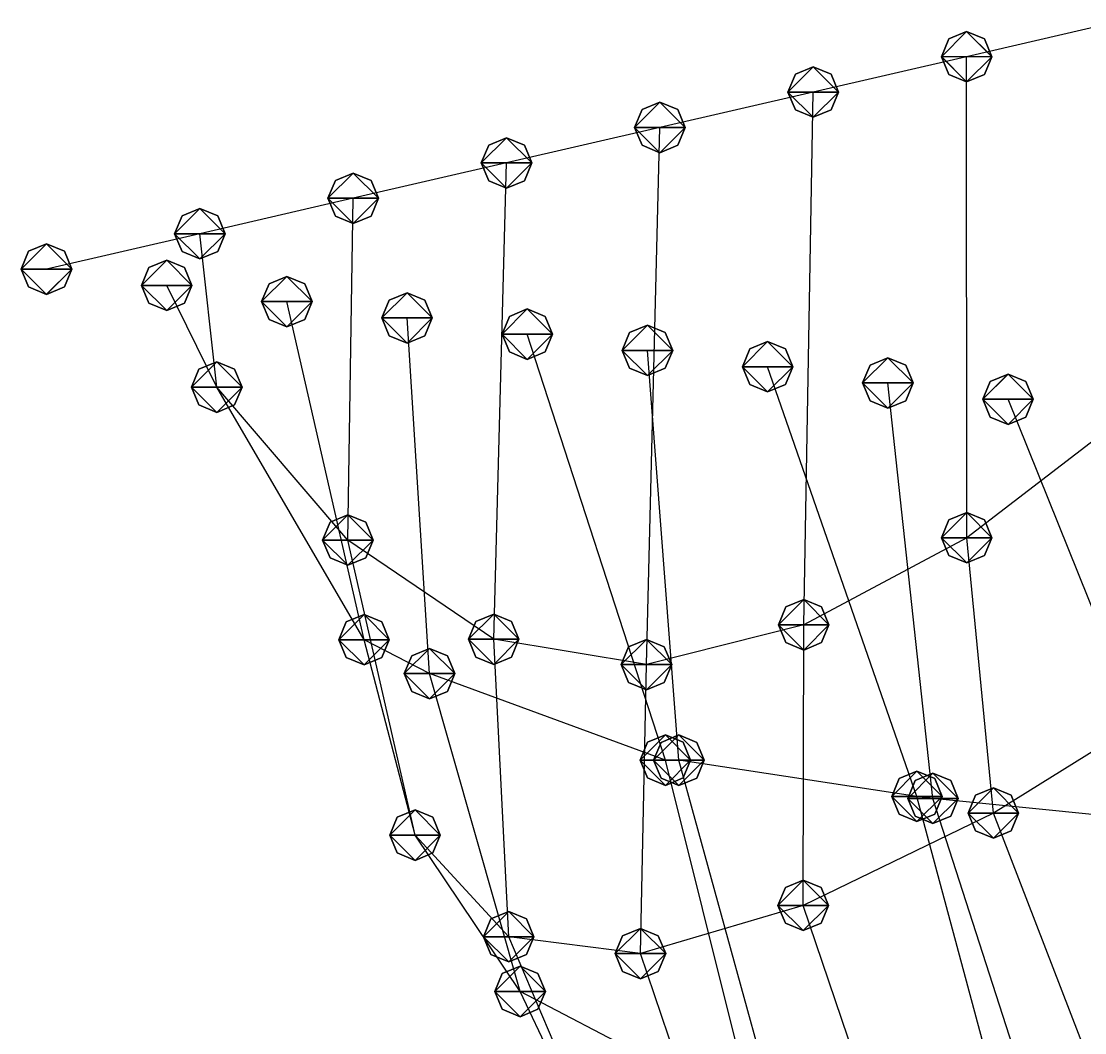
# Model space of a CAD drawing. Header units: metres. Extents: x -57 to 58, y -31 to 41.
# Drawn here: x -56.82 to -14.66, y -4.39 to 35.72 of the extents above; entities that cross this region are included whole.
import ezdxf

# ---------------------------------------------------------------- set-up
doc = ezdxf.new("R2010")
doc.units = ezdxf.units.M

msp = doc.modelspace()

# ---------------------------------------------------------------- linework, layer by layer
for p, q in [((-13.267761, 35.71955, -96.01033), (-19.346157, 34.315407, -103.8258)), ((-20.053265, 35.02251, -103.827736), (-20.346157, 34.315407, -103.8258)), ((-19.346157, 35.315403, -103.828545), (-20.053265, 35.02251, -103.827736)), ((-18.63905, 35.02251, -103.827736), (-19.346157, 35.315403, -103.828545)), ((-18.346157, 34.315407, -103.8258), (-18.63905, 35.02251, -103.827736)), ((-19.346157, 34.315407, -103.8258), (-25.424553, 32.911263, -111.641266)), ((-20.346157, 34.315407, -103.8258), (-20.053265, 33.608303, -103.82386)), ((-19.340065, 15.237074, -99.685555), (-19.346157, 34.315407, -103.8258)), ((-18.63905, 33.608303, -103.82386), (-18.346157, 34.315407, -103.8258)), ((-25.424553, 33.91126, -111.64401), (-26.13166, 33.618366, -111.6432)), ((-24.717445, 33.618366, -111.6432), (-25.424553, 33.91126, -111.64401)), ((-26.13166, 33.618366, -111.6432), (-26.424553, 32.911263, -111.641266)), ((-24.424553, 32.911263, -111.641266), (-24.717445, 33.618366, -111.6432)), ((-20.053265, 33.608303, -103.82386), (-19.346157, 33.31541, -103.82305)), ((-19.346157, 33.31541, -103.82305), (-18.63905, 33.608303, -103.82386)), ((-25.424553, 32.911263, -111.641266), (-31.502949, 31.507118, -119.456726)), ((-26.424553, 32.911263, -111.641266), (-26.13166, 32.20416, -111.63933)), ((-25.801338, 11.785817, -107.59055), (-25.424553, 32.911263, -111.641266)), ((-24.717445, 32.20416, -111.63933), (-24.424553, 32.911263, -111.641266)), ((-31.502949, 32.507114, -119.45947), (-32.210056, 32.214222, -119.458664)), ((-30.795841, 32.214222, -119.458664), (-31.502949, 32.507114, -119.45947)), ((-32.210056, 32.214222, -119.458664), (-32.50295, 31.507118, -119.456726)), ((-30.502949, 31.507118, -119.456726), (-30.795841, 32.214222, -119.458664)), ((-26.13166, 32.20416, -111.63933), (-25.424553, 31.911266, -111.63852)), ((-25.424553, 31.911266, -111.63852), (-24.717445, 32.20416, -111.63933)), ((-31.502949, 31.507118, -119.456726), (-37.581345, 30.102972, -127.272194)), ((-32.50295, 31.507118, -119.456726), (-32.210056, 30.800014, -119.45479)), ((-32.034843, 10.208848, -116.25334), (-31.502949, 31.507118, -119.456726)), ((-30.795841, 30.800014, -119.45479), (-30.502949, 31.507118, -119.456726)), ((-38.288452, 30.810076, -127.27413), (-38.581345, 30.102972, -127.272194)), ((-37.581345, 31.102968, -127.27494), (-38.288452, 30.810076, -127.27413)), ((-36.874237, 30.810076, -127.27413), (-37.581345, 31.102968, -127.27494)), ((-36.581345, 30.102972, -127.272194), (-36.874237, 30.810076, -127.27413)), ((-32.210056, 30.800014, -119.45479), (-31.502949, 30.507122, -119.45398)), ((-31.502949, 30.507122, -119.45398), (-30.795841, 30.800014, -119.45479)), ((-37.581345, 30.102972, -127.272194), (-43.65974, 28.698828, -135.08766)), ((-38.581345, 30.102972, -127.272194), (-38.288452, 29.395868, -127.270256)), ((-38.087273, 11.211853, -125.55739), (-37.581345, 30.102972, -127.272194)), ((-36.874237, 29.395868, -127.270256), (-36.581345, 30.102972, -127.272194)), ((-43.65974, 29.698824, -135.09041), (-44.366848, 29.405931, -135.0896)), ((-42.952633, 29.405931, -135.0896), (-43.65974, 29.698824, -135.09041)), ((-44.366848, 29.405931, -135.0896), (-44.65974, 28.698828, -135.08766)), ((-42.65974, 28.698828, -135.08766), (-42.952633, 29.405931, -135.0896)), ((-38.288452, 29.395868, -127.270256), (-37.581345, 29.102976, -127.26945)), ((-37.581345, 29.102976, -127.26945), (-36.874237, 29.395868, -127.270256)), ((-43.65974, 28.698828, -135.08766), (-49.738136, 27.294683, -142.90312)), ((-44.65974, 28.698828, -135.08766), (-44.366848, 27.991724, -135.08572)), ((-43.871315, 15.144608, -135.01965), (-43.65974, 28.698828, -135.08766)), ((-42.952633, 27.991724, -135.08572), (-42.65974, 28.698828, -135.08766)), ((-49.738136, 28.29468, -142.90587), (-50.445244, 28.001787, -142.90506)), ((-49.03103, 28.001787, -142.90506), (-49.738136, 28.29468, -142.90587)), ((-50.445244, 28.001787, -142.90506), (-50.738136, 27.294683, -142.90312)), ((-48.738136, 27.294683, -142.90312), (-49.03103, 28.001787, -142.90506)), ((-44.366848, 27.991724, -135.08572), (-43.65974, 27.698832, -135.08492)), ((-43.65974, 27.698832, -135.08492), (-42.952633, 27.991724, -135.08572)), ((-49.738136, 27.294683, -142.90312), (-55.816532, 25.890537, -150.71858)), ((-50.738136, 27.294683, -142.90312), (-50.445244, 26.58758, -142.90118)), ((-49.065582, 21.20976, -144.03546), (-49.738136, 27.294683, -142.90312)), ((-49.03103, 26.58758, -142.90118), (-48.738136, 27.294683, -142.90312)), ((-56.52364, 26.597641, -150.72052), (-56.816532, 25.890537, -150.71858)), ((-55.816532, 26.890533, -150.72133), (-56.52364, 26.597641, -150.72052)), ((-55.109425, 26.597641, -150.72052), (-55.816532, 26.890533, -150.72133)), ((-54.816532, 25.890537, -150.71858), (-55.109425, 26.597641, -150.72052)), ((-50.445244, 26.58758, -142.90118), (-49.738136, 26.294687, -142.90038)), ((-49.738136, 26.294687, -142.90038), (-49.03103, 26.58758, -142.90118)), ((-51.052174, 26.245625, -154.3109), (-51.75928, 25.952732, -154.31009)), ((-50.345066, 25.952732, -154.31009), (-51.052174, 26.245625, -154.3109)), ((-56.816532, 25.890537, -150.71858), (-56.52364, 25.183434, -150.71664)), ((-55.109425, 25.183434, -150.71664), (-54.816532, 25.890537, -150.71858)), ((-51.75928, 25.952732, -154.31009), (-52.052174, 25.245628, -154.30815)), ((-50.052174, 25.245628, -154.30815), (-50.345066, 25.952732, -154.31009)), ((-46.994923, 25.307823, -157.89966), (-47.287815, 24.60072, -157.89772)), ((-46.287815, 25.600716, -157.90047), (-46.994923, 25.307823, -157.89966)), ((-45.580708, 25.307823, -157.89966), (-46.287815, 25.600716, -157.90047)), ((-45.287815, 24.60072, -157.89772), (-45.580708, 25.307823, -157.89966)), ((-56.52364, 25.183434, -150.71664), (-55.816532, 24.890541, -150.71584)), ((-55.816532, 24.890541, -150.71584), (-55.109425, 25.183434, -150.71664)), ((-52.052174, 25.245628, -154.30815), (-51.75928, 24.538525, -154.30621)), ((-49.065582, 21.20976, -144.03546), (-51.052174, 25.245628, -154.30815)), ((-50.345066, 24.538525, -154.30621), (-50.052174, 25.245628, -154.30815)), ((-41.523457, 24.955807, -161.49002), (-42.230564, 24.662914, -161.48921)), ((-40.81635, 24.662914, -161.48921), (-41.523457, 24.955807, -161.49002)), ((-51.75928, 24.538525, -154.30621), (-51.052174, 24.245632, -154.3054)), ((-51.052174, 24.245632, -154.3054), (-50.345066, 24.538525, -154.30621)), ((-47.287815, 24.60072, -157.89772), (-46.994923, 23.893616, -157.89578)), ((-43.228035, 11.193579, -147.13373), (-46.287815, 24.60072, -157.89772)), ((-45.580708, 23.893616, -157.89578), (-45.287815, 24.60072, -157.89772)), ((-42.230564, 24.662914, -161.48921), (-42.523457, 23.95581, -161.48727)), ((-40.523457, 23.95581, -161.48727), (-40.81635, 24.662914, -161.48921)), ((-36.759098, 24.310896, -165.07959), (-37.466206, 24.018003, -165.07878)), ((-36.05199, 24.018003, -165.07878), (-36.759098, 24.310896, -165.07959)), ((-46.994923, 23.893616, -157.89578), (-46.287815, 23.600723, -157.89497)), ((-46.287815, 23.600723, -157.89497), (-45.580708, 23.893616, -157.89578)), ((-42.523457, 23.95581, -161.48727), (-42.230564, 23.248707, -161.48534)), ((-40.63442, 9.851809, -149.86505), (-41.523457, 23.95581, -161.48727)), ((-40.81635, 23.248707, -161.48534), (-40.523457, 23.95581, -161.48727)), ((-37.466206, 24.018003, -165.07878), (-37.759098, 23.3109, -165.07684)), ((-35.759098, 23.3109, -165.07684), (-36.05199, 24.018003, -165.07878)), ((-31.994738, 23.665985, -168.66916), (-32.701843, 23.373093, -168.66835)), ((-31.28763, 23.373093, -168.66835), (-31.994738, 23.665985, -168.66916)), ((-42.230564, 23.248707, -161.48534), (-41.523457, 22.955814, -161.48453)), ((-41.523457, 22.955814, -161.48453), (-40.81635, 23.248707, -161.48534)), ((-37.759098, 23.3109, -165.07684), (-37.466206, 22.603796, -165.0749)), ((-31.28638, 6.4191456, -156.56064), (-36.759098, 23.3109, -165.07684)), ((-36.05199, 22.603796, -165.0749), (-35.759098, 23.3109, -165.07684)), ((-32.701843, 23.373093, -168.66835), (-32.994736, 22.665989, -168.66641)), ((-30.994738, 22.665989, -168.66641), (-31.28763, 23.373093, -168.66835)), ((-27.23038, 23.021076, -172.25873), (-27.937487, 22.728184, -172.25792)), ((-26.523272, 22.728184, -172.25792), (-27.23038, 23.021076, -172.25873)), ((-37.466206, 22.603796, -165.0749), (-36.759098, 22.310904, -165.0741)), ((-36.759098, 22.310904, -165.0741), (-36.05199, 22.603796, -165.0749)), ((-32.994736, 22.665989, -168.66641), (-32.701843, 21.958885, -168.66447)), ((-30.750374, 6.4158564, -157.0341), (-31.994738, 22.665989, -168.66641)), ((-31.28763, 21.958885, -168.66447), (-30.994738, 22.665989, -168.66641)), ((-27.937487, 22.728184, -172.25792), (-28.23038, 22.02108, -172.25598)), ((-26.23038, 22.02108, -172.25598), (-26.523272, 22.728184, -172.25792)), ((-22.46602, 22.376167, -175.84828), (-23.173128, 22.083275, -175.84747)), ((-21.758913, 22.083275, -175.84747), (-22.46602, 22.376167, -175.84828)), ((-49.065582, 22.209757, -144.03821), (-49.77269, 21.916864, -144.0374)), ((-48.358475, 21.916864, -144.0374), (-49.065582, 22.209757, -144.03821)), ((-32.701843, 21.958885, -168.66447), (-31.994738, 21.665993, -168.66367)), ((-31.994738, 21.665993, -168.66367), (-31.28763, 21.958885, -168.66447)), ((-28.23038, 22.02108, -172.25598), (-27.937487, 21.313976, -172.25404)), ((-21.314512, 4.981947, -164.30792), (-27.23038, 22.02108, -172.25598)), ((-26.523272, 21.313976, -172.25404), (-26.23038, 22.02108, -172.25598)), ((-23.173128, 22.083275, -175.84747), (-23.46602, 21.376171, -175.84554)), ((-21.46602, 21.376171, -175.84554), (-21.758913, 22.083275, -175.84747)), ((-49.77269, 21.916864, -144.0374), (-50.065582, 21.20976, -144.03546)), ((-48.065582, 21.20976, -144.03546), (-48.358475, 21.916864, -144.0374)), ((-17.70166, 21.731256, -179.43785), (-18.408768, 21.438364, -179.43704)), ((-16.994553, 21.438364, -179.43704), (-17.70166, 21.731256, -179.43785)), ((-50.065582, 21.20976, -144.03546), (-49.77269, 20.502657, -144.03352)), ((-43.871315, 15.144608, -135.01965), (-49.065582, 21.20976, -144.03546)), ((-43.228035, 11.193579, -147.13373), (-49.065582, 21.20976, -144.03546)), ((-48.358475, 20.502657, -144.03352), (-48.065582, 21.20976, -144.03546)), ((-27.937487, 21.313976, -172.25404), (-27.23038, 21.021084, -172.25323)), ((-27.23038, 21.021084, -172.25323), (-26.523272, 21.313976, -172.25404)), ((-23.46602, 21.376171, -175.84554), (-23.173128, 20.669067, -175.8436)), ((-20.677418, 4.9033146, -164.79713), (-22.46602, 21.376171, -175.84554)), ((-21.758913, 20.669067, -175.8436), (-21.46602, 21.376171, -175.84554)), ((-18.408768, 21.438364, -179.43704), (-18.70166, 20.73126, -179.4351)), ((-16.70166, 20.73126, -179.4351), (-16.994553, 21.438364, -179.43704)), ((-23.173128, 20.669067, -175.8436), (-22.46602, 20.376175, -175.84279)), ((-22.46602, 20.376175, -175.84279), (-21.758913, 20.669067, -175.8436)), ((-18.70166, 20.73126, -179.4351), (-18.408768, 20.024157, -179.43317)), ((-10.935541, 3.9151516, -171.73395), (-17.70166, 20.73126, -179.4351)), ((-16.994553, 20.024157, -179.43317), (-16.70166, 20.73126, -179.4351)), ((-49.77269, 20.502657, -144.03352), (-49.065582, 20.209764, -144.03271)), ((-49.065582, 20.209764, -144.03271), (-48.358475, 20.502657, -144.03352)), ((-12.720055, 20.313196, -92.585976), (-19.340065, 15.237074, -99.685555)), ((-18.408768, 20.024157, -179.43317), (-17.70166, 19.731264, -179.43236)), ((-17.70166, 19.731264, -179.43236), (-16.994553, 20.024157, -179.43317)), ((-43.871315, 16.144604, -135.0224), (-44.578423, 15.851711, -135.02159)), ((-43.164207, 15.851711, -135.02159), (-43.871315, 16.144604, -135.0224)), ((-19.340065, 16.23707, -99.6883), (-20.047173, 15.944178, -99.68749)), ((-18.632957, 15.944178, -99.68749), (-19.340065, 16.23707, -99.6883)), ((-44.578423, 15.851711, -135.02159), (-44.871315, 15.144608, -135.01965)), ((-42.871315, 15.144608, -135.01965), (-43.164207, 15.851711, -135.02159)), ((-20.047173, 15.944178, -99.68749), (-20.340065, 15.237074, -99.685555)), ((-18.340065, 15.237074, -99.685555), (-18.632957, 15.944178, -99.68749)), ((-19.340065, 15.237074, -99.685555), (-25.801338, 11.785817, -107.59055)), ((-20.340065, 15.237074, -99.685555), (-20.047173, 14.52997, -99.68362)), ((-18.282597, 4.3190727, -94.81945), (-19.340065, 15.237074, -99.685555)), ((-18.632957, 14.52997, -99.68362), (-18.340065, 15.237074, -99.685555)), ((-44.871315, 15.144608, -135.01965), (-44.578423, 14.437504, -135.01772)), ((-38.087273, 11.211853, -125.55739), (-43.871315, 15.144608, -135.01965)), ((-41.20569, 3.4446907, -134.93958), (-43.871315, 15.144608, -135.01965)), ((-43.164207, 14.437504, -135.01772), (-42.871315, 15.144608, -135.01965)), ((-44.578423, 14.437504, -135.01772), (-43.871315, 14.144611, -135.0169)), ((-43.871315, 14.144611, -135.0169), (-43.164207, 14.437504, -135.01772)), ((-20.047173, 14.52997, -99.68362), (-19.340065, 14.237078, -99.68281)), ((-19.340065, 14.237078, -99.68281), (-18.632957, 14.52997, -99.68362)), ((-25.801338, 12.785813, -107.5933), (-26.508446, 12.492921, -107.59249)), ((-25.09423, 12.492921, -107.59249), (-25.801338, 12.785813, -107.5933)), ((-26.508446, 12.492921, -107.59249), (-26.801338, 11.785817, -107.59055)), ((-24.801338, 11.785817, -107.59055), (-25.09423, 12.492921, -107.59249)), ((-43.935143, 11.900682, -147.13567), (-44.228035, 11.193579, -147.13373)), ((-43.228035, 12.193575, -147.13647), (-43.935143, 11.900682, -147.13567)), ((-42.520927, 11.900682, -147.13567), (-43.228035, 12.193575, -147.13647)), ((-42.228035, 11.193579, -147.13373), (-42.520927, 11.900682, -147.13567)), ((-38.79438, 11.918957, -125.559326), (-39.087273, 11.211853, -125.55739)), ((-38.087273, 12.211849, -125.560135), (-38.79438, 11.918957, -125.559326)), ((-37.380165, 11.918957, -125.559326), (-38.087273, 12.211849, -125.560135)), ((-37.087273, 11.211853, -125.55739), (-37.380165, 11.918957, -125.559326)), ((-25.801338, 11.785817, -107.59055), (-32.034843, 10.208848, -116.25334)), ((-26.801338, 11.785817, -107.59055), (-26.508446, 11.078713, -107.588615)), ((-25.821648, 0.6606579, -103.09273), (-25.801338, 11.785817, -107.59055)), ((-25.09423, 11.078713, -107.588615), (-24.801338, 11.785817, -107.59055)), ((-44.228035, 11.193579, -147.13373), (-43.935143, 10.486475, -147.13179)), ((-41.20569, 3.4446907, -134.93958), (-43.228035, 11.193579, -147.13373)), ((-40.63442, 9.851809, -149.86505), (-43.228035, 11.193579, -147.13373)), ((-42.520927, 10.486475, -147.13179), (-42.228035, 11.193579, -147.13373)), ((-39.087273, 11.211853, -125.55739), (-38.79438, 10.504749, -125.55545)), ((-32.034843, 10.208848, -116.25334), (-38.087273, 11.211853, -125.55739)), ((-37.494102, -0.5846348, -123.43817), (-38.087273, 11.211853, -125.55739)), ((-37.380165, 10.504749, -125.55545), (-37.087273, 11.211853, -125.55739)), ((-32.034843, 11.208844, -116.25609), (-32.74195, 10.915952, -116.25528)), ((-31.327736, 10.915952, -116.25528), (-32.034843, 11.208844, -116.25609)), ((-26.508446, 11.078713, -107.588615), (-25.801338, 10.785821, -107.58781)), ((-25.801338, 10.785821, -107.58781), (-25.09423, 11.078713, -107.588615)), ((-41.341526, 10.558912, -149.86699), (-41.63442, 9.851809, -149.86505)), ((-40.63442, 10.851805, -149.8678), (-41.341526, 10.558912, -149.86699)), ((-39.92731, 10.558912, -149.86699), (-40.63442, 10.851805, -149.8678)), ((-39.63442, 9.851809, -149.86505), (-39.92731, 10.558912, -149.86699)), ((-32.74195, 10.915952, -116.25528), (-33.034843, 10.208848, -116.25334)), ((-31.034843, 10.208848, -116.25334), (-31.327736, 10.915952, -116.25528)), ((-43.935143, 10.486475, -147.13179), (-43.228035, 10.193583, -147.13098)), ((-43.228035, 10.193583, -147.13098), (-42.520927, 10.486475, -147.13179)), ((-38.79438, 10.504749, -125.55545), (-38.087273, 10.211857, -125.55464)), ((-38.087273, 10.211857, -125.55464), (-37.380165, 10.504749, -125.55545)), ((-33.034843, 10.208848, -116.25334), (-32.74195, 9.501744, -116.2514)), ((-32.272514, -1.2515945, -112.70344), (-32.034843, 10.208848, -116.25334)), ((-31.327736, 9.501744, -116.2514), (-31.034843, 10.208848, -116.25334)), ((-41.63442, 9.851809, -149.86505), (-41.341526, 9.144705, -149.86311)), ((-37.043148, -2.7556458, -139.89957), (-40.63442, 9.851809, -149.86505)), ((-31.28638, 6.4191456, -156.56064), (-40.63442, 9.851809, -149.86505)), ((-39.92731, 9.144705, -149.86311), (-39.63442, 9.851809, -149.86505)), ((-32.74195, 9.501744, -116.2514), (-32.034843, 9.208852, -116.250595)), ((-32.034843, 9.208852, -116.250595), (-31.327736, 9.501744, -116.2514)), ((-9.820484, 9.570164, -88.09379), (-18.282597, 4.3190727, -94.81945)), ((-41.341526, 9.144705, -149.86311), (-40.63442, 8.851812, -149.8623)), ((-40.63442, 8.851812, -149.8623), (-39.92731, 9.144705, -149.86311)), ((-31.28638, 7.419142, -156.56339), (-31.993488, 7.12625, -156.56258)), ((-30.750374, 7.4158525, -157.03685), (-31.457481, 7.1229606, -157.03604)), ((-30.579273, 7.12625, -156.56258), (-31.28638, 7.419142, -156.56339)), ((-30.043266, 7.1229606, -157.03604), (-30.750374, 7.4158525, -157.03685)), ((-31.993488, 7.12625, -156.56258), (-32.28638, 6.4191456, -156.56064)), ((-31.457481, 7.1229606, -157.03604), (-31.750374, 6.4158564, -157.0341)), ((-30.28638, 6.4191456, -156.56064), (-30.579273, 7.12625, -156.56258)), ((-29.750374, 6.4158564, -157.0341), (-30.043266, 7.1229606, -157.03604)), ((-32.28638, 6.4191456, -156.56064), (-31.993488, 5.7120414, -156.5587)), ((-31.750374, 6.4158564, -157.0341), (-31.457481, 5.708752, -157.03217)), ((-27.789587, -7.5868607, -145.81827), (-31.28638, 6.4191456, -156.56064)), ((-30.750374, 6.4158564, -157.0341), (-31.28638, 6.4191456, -156.56064)), ((-26.870605, -7.6509857, -146.76012), (-30.750374, 6.4158564, -157.0341)), ((-21.314512, 4.981947, -164.30792), (-30.750374, 6.4158564, -157.0341)), ((-30.579273, 5.7120414, -156.5587), (-30.28638, 6.4191456, -156.56064)), ((-30.043266, 5.708752, -157.03217), (-29.750374, 6.4158564, -157.0341)), ((-21.314512, 5.981943, -164.31067), (-22.02162, 5.689051, -164.30986)), ((-20.677418, 5.903311, -164.79988), (-21.384525, 5.610419, -164.79907)), ((-20.607405, 5.689051, -164.30986), (-21.314512, 5.981943, -164.31067)), ((-19.97031, 5.610419, -164.79907), (-20.677418, 5.903311, -164.79988)), ((-31.993488, 5.7120414, -156.5587), (-31.28638, 5.4191494, -156.55789)), ((-31.457481, 5.708752, -157.03217), (-30.750374, 5.41586, -157.03136)), ((-31.28638, 5.4191494, -156.55789), (-30.579273, 5.7120414, -156.5587)), ((-30.750374, 5.41586, -157.03136), (-30.043266, 5.708752, -157.03217)), ((-22.02162, 5.689051, -164.30986), (-22.314512, 4.981947, -164.30792)), ((-21.384525, 5.610419, -164.79907), (-21.677418, 4.9033146, -164.79713)), ((-20.314512, 4.981947, -164.30792), (-20.607405, 5.689051, -164.30986)), ((-19.677418, 4.9033146, -164.79713), (-19.97031, 5.610419, -164.79907)), ((-18.282597, 5.319069, -94.8222), (-18.989704, 5.026177, -94.82139)), ((-17.575489, 5.026177, -94.82139), (-18.282597, 5.319069, -94.8222)), ((-22.314512, 4.981947, -164.30792), (-22.02162, 4.2748427, -164.30598)), ((-21.677418, 4.9033146, -164.79713), (-21.384525, 4.1962104, -164.7952)), ((-17.50293, -9.228746, -154.09206), (-21.314512, 4.981947, -164.30792)), ((-20.677418, 4.9033146, -164.79713), (-21.314512, 4.981947, -164.30792)), ((-16.056509, -9.474102, -155.1622), (-20.677418, 4.9033146, -164.79713)), ((-10.935541, 3.9151516, -171.73395), (-20.677418, 4.9033146, -164.79713)), ((-20.607405, 4.2748427, -164.30598), (-20.314512, 4.981947, -164.30792)), ((-19.97031, 4.1962104, -164.7952), (-19.677418, 4.9033146, -164.79713)), ((-18.989704, 5.026177, -94.82139), (-19.282597, 4.3190727, -94.81945)), ((-17.282597, 4.3190727, -94.81945), (-17.575489, 5.026177, -94.82139)), ((-41.20569, 4.444687, -134.94232), (-41.912796, 4.151795, -134.94151)), ((-40.49858, 4.151795, -134.94151), (-41.20569, 4.444687, -134.94232)), ((-18.282597, 4.3190727, -94.81945), (-25.821648, 0.6606579, -103.09273)), ((-22.02162, 4.2748427, -164.30598), (-21.314512, 3.9819508, -164.30518)), ((-21.314512, 3.9819508, -164.30518), (-20.607405, 4.2748427, -164.30598)), ((-19.282597, 4.3190727, -94.81945), (-18.989704, 3.6119685, -94.81751)), ((-12.219387, -11.356577, -96.934296), (-18.282597, 4.3190727, -94.81945)), ((-17.575489, 3.6119688, -94.81751), (-17.282597, 4.3190727, -94.81945)), ((-41.912796, 4.151795, -134.94151), (-42.20569, 3.4446907, -134.93958)), ((-40.20569, 3.4446907, -134.93958), (-40.49858, 4.151795, -134.94151)), ((-21.384525, 4.1962104, -164.7952), (-20.677418, 3.9033184, -164.79439)), ((-20.677418, 3.9033184, -164.79439), (-19.97031, 4.1962104, -164.7952)), ((-42.20569, 3.4446907, -134.93958), (-41.912796, 2.7375865, -134.93764)), ((-37.494102, -0.5846348, -123.43817), (-41.20569, 3.4446907, -134.93958)), ((-37.043148, -2.7556458, -139.89957), (-41.20569, 3.4446907, -134.93958)), ((-40.49858, 2.7375867, -134.93764), (-40.20569, 3.4446907, -134.93958)), ((-18.989704, 3.6119685, -94.81751), (-18.282597, 3.3190765, -94.8167)), ((-18.282597, 3.3190765, -94.8167), (-17.575489, 3.6119688, -94.81751)), ((-41.912796, 2.7375865, -134.93764), (-41.20569, 2.4446945, -134.93683)), ((-41.20569, 2.4446945, -134.93683), (-40.49858, 2.7375867, -134.93764)), ((-26.528755, 1.3677619, -103.094666), (-26.821648, 0.6606579, -103.09273)), ((-25.821648, 1.6606541, -103.095474), (-26.528755, 1.3677619, -103.094666)), ((-25.11454, 1.3677619, -103.094666), (-25.821648, 1.6606541, -103.095474)), ((-24.821648, 0.6606579, -103.09273), (-25.11454, 1.3677619, -103.094666)), ((-25.821648, 0.6606579, -103.09273), (-32.272514, -1.2515945, -112.70344)), ((-26.821648, 0.6606579, -103.09273), (-26.528755, -0.046446204, -103.09079)), ((-19.953245, -16.616627, -106.188644), (-25.821648, 0.6606579, -103.09273)), ((-25.11454, -0.046446145, -103.09079), (-24.821648, 0.6606579, -103.09273)), ((-38.20121, 0.12246925, -123.44011), (-38.494102, -0.5846348, -123.43817)), ((-37.494102, 0.41536134, -123.44092), (-38.20121, 0.12246925, -123.44011)), ((-36.786995, 0.12246925, -123.44011), (-37.494102, 0.41536134, -123.44092)), ((-36.494102, -0.5846348, -123.43817), (-36.786995, 0.12246925, -123.44011)), ((-32.272514, -0.25159842, -112.706184), (-32.97962, -0.5444905, -112.705376)), ((-31.565407, -0.5444905, -112.705376), (-32.272514, -0.25159842, -112.706184)), ((-26.528755, -0.046446204, -103.09079), (-25.821648, -0.3393383, -103.08998)), ((-25.821648, -0.3393383, -103.08998), (-25.11454, -0.046446145, -103.09079)), ((-38.494102, -0.5846348, -123.43817), (-38.20121, -1.2917389, -123.43623)), ((-32.272514, -1.2515945, -112.70344), (-37.494102, -0.5846348, -123.43817)), ((-32.66926, -11.897137, -128.93661), (-37.494102, -0.5846348, -123.43817)), ((-36.786995, -1.2917387, -123.43623), (-36.494102, -0.5846348, -123.43817)), ((-32.97962, -0.5444905, -112.705376), (-33.272514, -1.2515945, -112.70344)), ((-31.272514, -1.2515945, -112.70344), (-31.565407, -0.5444905, -112.705376)), ((-33.272514, -1.2515945, -112.70344), (-32.97962, -1.9586986, -112.7015)), ((-26.99409, -16.765816, -117.32324), (-32.272514, -1.2515945, -112.70344)), ((-31.565407, -1.9586985, -112.7015), (-31.272514, -1.2515945, -112.70344)), ((-38.20121, -1.2917389, -123.43623), (-37.494102, -1.584631, -123.435425)), ((-37.494102, -1.584631, -123.435425), (-36.786995, -1.2917387, -123.43623)), ((-37.750256, -2.0485418, -139.9015), (-38.043148, -2.7556458, -139.89957)), ((-37.043148, -1.7556496, -139.90231), (-37.750256, -2.0485418, -139.9015)), ((-36.33604, -2.0485418, -139.9015), (-37.043148, -1.7556496, -139.90231)), ((-36.043148, -2.7556458, -139.89957), (-36.33604, -2.0485418, -139.9015)), ((-32.97962, -1.9586986, -112.7015), (-32.272514, -2.2515907, -112.70069)), ((-32.272514, -2.2515907, -112.70069), (-31.565407, -1.9586985, -112.7015)), ((-38.043148, -2.7556458, -139.89957), (-37.750256, -3.46275, -139.89763)), ((-32.66926, -11.897137, -128.93661), (-37.043148, -2.7556458, -139.89957)), ((-27.789587, -7.5868607, -145.81827), (-37.043148, -2.7556458, -139.89957)), ((-36.33604, -3.4627497, -139.89763), (-36.043148, -2.7556458, -139.89957)), ((-37.750256, -3.46275, -139.89763), (-37.043148, -3.755642, -139.89682)), ((-37.043148, -3.755642, -139.89682), (-36.33604, -3.4627497, -139.89763))]:
    msp.add_line(p, q)
for points in [[(-20.346157, 34.315407, -103.8258), (-20.053265, 35.02251, -103.827736), (-19.346157, 35.315403, -103.828545), (-19.346058, 35.315502, -103.828445)], [(-20.346157, 34.315407, -103.8258), (-19.346157, 35.315403, -103.828545), (-18.346157, 34.315407, -103.8258), (-18.346058, 34.315506, -103.8257)], [(-19.346157, 35.315403, -103.828545), (-18.63905, 35.02251, -103.827736), (-18.346157, 34.315407, -103.8258), (-18.346058, 34.315506, -103.8257)], [(-19.346157, 33.31541, -103.82305), (-20.053265, 33.608303, -103.82386), (-20.346157, 34.315407, -103.8258), (-20.346058, 34.315506, -103.8257)], [(-18.346157, 34.315407, -103.8258), (-19.346157, 33.31541, -103.82305), (-20.346157, 34.315407, -103.8258), (-20.346058, 34.315506, -103.8257)], [(-18.346157, 34.315407, -103.8258), (-18.63905, 33.608303, -103.82386), (-19.346157, 33.31541, -103.82305), (-19.346058, 33.31551, -103.82295)], [(-26.424553, 32.911263, -111.641266), (-26.13166, 33.618366, -111.6432), (-25.424553, 33.91126, -111.64401), (-25.424454, 33.911358, -111.64391)], [(-26.424553, 32.911263, -111.641266), (-25.424553, 33.91126, -111.64401), (-24.424553, 32.911263, -111.641266), (-24.424454, 32.91136, -111.64117)], [(-25.424553, 33.91126, -111.64401), (-24.717445, 33.618366, -111.6432), (-24.424553, 32.911263, -111.641266), (-24.424454, 32.91136, -111.64117)], [(-25.424553, 31.911266, -111.63852), (-26.13166, 32.20416, -111.63933), (-26.424553, 32.911263, -111.641266), (-26.424454, 32.91136, -111.64117)], [(-24.424553, 32.911263, -111.641266), (-25.424553, 31.911266, -111.63852), (-26.424553, 32.911263, -111.641266), (-26.424454, 32.91136, -111.64117)], [(-24.424553, 32.911263, -111.641266), (-24.717445, 32.20416, -111.63933), (-25.424553, 31.911266, -111.63852), (-25.424454, 31.911366, -111.63842)], [(-32.50295, 31.507118, -119.456726), (-32.210056, 32.214222, -119.458664), (-31.502949, 32.507114, -119.45947), (-31.50285, 32.507214, -119.45937)], [(-32.50295, 31.507118, -119.456726), (-31.502949, 32.507114, -119.45947), (-30.502949, 31.507118, -119.456726), (-30.50285, 31.507217, -119.45663)], [(-31.502949, 32.507114, -119.45947), (-30.795841, 32.214222, -119.458664), (-30.502949, 31.507118, -119.456726), (-30.50285, 31.507217, -119.45663)], [(-31.502949, 30.507122, -119.45398), (-32.210056, 30.800014, -119.45479), (-32.50295, 31.507118, -119.456726), (-32.50285, 31.507217, -119.45663)], [(-30.502949, 31.507118, -119.456726), (-31.502949, 30.507122, -119.45398), (-32.50295, 31.507118, -119.456726), (-32.50285, 31.507217, -119.45663)], [(-30.502949, 31.507118, -119.456726), (-30.795841, 30.800014, -119.45479), (-31.502949, 30.507122, -119.45398), (-31.50285, 30.507221, -119.45388)], [(-38.581345, 30.102972, -127.272194), (-38.288452, 30.810076, -127.27413), (-37.581345, 31.102968, -127.27494), (-37.581245, 31.103067, -127.27484)], [(-38.581345, 30.102972, -127.272194), (-37.581345, 31.102968, -127.27494), (-36.581345, 30.102972, -127.272194), (-36.581245, 30.103071, -127.272095)], [(-37.581345, 31.102968, -127.27494), (-36.874237, 30.810076, -127.27413), (-36.581345, 30.102972, -127.272194), (-36.581245, 30.103071, -127.272095)], [(-37.581345, 29.102976, -127.26945), (-38.288452, 29.395868, -127.270256), (-38.581345, 30.102972, -127.272194), (-38.581245, 30.103071, -127.272095)], [(-36.581345, 30.102972, -127.272194), (-37.581345, 29.102976, -127.26945), (-38.581345, 30.102972, -127.272194), (-38.581245, 30.103071, -127.272095)], [(-36.581345, 30.102972, -127.272194), (-36.874237, 29.395868, -127.270256), (-37.581345, 29.102976, -127.26945), (-37.581245, 29.103075, -127.26935)], [(-44.65974, 28.698828, -135.08766), (-44.366848, 29.405931, -135.0896), (-43.65974, 29.698824, -135.09041), (-43.65964, 29.698923, -135.0903)], [(-44.65974, 28.698828, -135.08766), (-43.65974, 29.698824, -135.09041), (-42.65974, 28.698828, -135.08766), (-42.65964, 28.698927, -135.08755)], [(-43.65974, 29.698824, -135.09041), (-42.952633, 29.405931, -135.0896), (-42.65974, 28.698828, -135.08766), (-42.65964, 28.698927, -135.08755)], [(-43.65974, 27.698832, -135.08492), (-44.366848, 27.991724, -135.08572), (-44.65974, 28.698828, -135.08766), (-44.65964, 28.698927, -135.08755)], [(-42.65974, 28.698828, -135.08766), (-43.65974, 27.698832, -135.08492), (-44.65974, 28.698828, -135.08766), (-44.65964, 28.698927, -135.08755)], [(-42.65974, 28.698828, -135.08766), (-42.952633, 27.991724, -135.08572), (-43.65974, 27.698832, -135.08492), (-43.65964, 27.69893, -135.08481)], [(-50.738136, 27.294683, -142.90312), (-50.445244, 28.001787, -142.90506), (-49.738136, 28.29468, -142.90587), (-49.738037, 28.294779, -142.90576)], [(-50.738136, 27.294683, -142.90312), (-49.738136, 28.29468, -142.90587), (-48.738136, 27.294683, -142.90312), (-48.738037, 27.294783, -142.90302)], [(-49.738136, 28.29468, -142.90587), (-49.03103, 28.001787, -142.90506), (-48.738136, 27.294683, -142.90312), (-48.738037, 27.294783, -142.90302)], [(-49.738136, 26.294687, -142.90038), (-50.445244, 26.58758, -142.90118), (-50.738136, 27.294683, -142.90312), (-50.738037, 27.294783, -142.90302)], [(-48.738136, 27.294683, -142.90312), (-49.738136, 26.294687, -142.90038), (-50.738136, 27.294683, -142.90312), (-50.738037, 27.294783, -142.90302)], [(-48.738136, 27.294683, -142.90312), (-49.03103, 26.58758, -142.90118), (-49.738136, 26.294687, -142.90038), (-49.738037, 26.294786, -142.90027)], [(-56.816532, 25.890537, -150.71858), (-56.52364, 26.597641, -150.72052), (-55.816532, 26.890533, -150.72133), (-55.816433, 26.890633, -150.72122)], [(-56.816532, 25.890537, -150.71858), (-55.816532, 26.890533, -150.72133), (-54.816532, 25.890537, -150.71858), (-54.816433, 25.890636, -150.71848)], [(-55.816532, 26.890533, -150.72133), (-55.109425, 26.597641, -150.72052), (-54.816532, 25.890537, -150.71858), (-54.816433, 25.890636, -150.71848)], [(-52.052174, 25.245628, -154.30815), (-51.75928, 25.952732, -154.31009), (-51.052174, 26.245625, -154.3109), (-51.052074, 26.245724, -154.31079)], [(-52.052174, 25.245628, -154.30815), (-51.052174, 26.245625, -154.3109), (-50.052174, 25.245628, -154.30815), (-50.052074, 25.245728, -154.30804)], [(-51.052174, 26.245625, -154.3109), (-50.345066, 25.952732, -154.31009), (-50.052174, 25.245628, -154.30815), (-50.052074, 25.245728, -154.30804)], [(-55.816532, 24.890541, -150.71584), (-56.52364, 25.183434, -150.71664), (-56.816532, 25.890537, -150.71858), (-56.816433, 25.890636, -150.71848)], [(-54.816532, 25.890537, -150.71858), (-55.816532, 24.890541, -150.71584), (-56.816532, 25.890537, -150.71858), (-56.816433, 25.890636, -150.71848)], [(-54.816532, 25.890537, -150.71858), (-55.109425, 25.183434, -150.71664), (-55.816532, 24.890541, -150.71584), (-55.816433, 24.89064, -150.71573)], [(-47.287815, 24.60072, -157.89772), (-46.994923, 25.307823, -157.89966), (-46.287815, 25.600716, -157.90047), (-46.287716, 25.600815, -157.90036)], [(-47.287815, 24.60072, -157.89772), (-46.287815, 25.600716, -157.90047), (-45.287815, 24.60072, -157.89772), (-45.287716, 24.600819, -157.89761)], [(-46.287815, 25.600716, -157.90047), (-45.580708, 25.307823, -157.89966), (-45.287815, 24.60072, -157.89772), (-45.287716, 24.600819, -157.89761)], [(-51.052174, 24.245632, -154.3054), (-51.75928, 24.538525, -154.30621), (-52.052174, 25.245628, -154.30815), (-52.052074, 25.245728, -154.30804)], [(-50.052174, 25.245628, -154.30815), (-51.052174, 24.245632, -154.3054), (-52.052174, 25.245628, -154.30815), (-52.052074, 25.245728, -154.30804)], [(-50.052174, 25.245628, -154.30815), (-50.345066, 24.538525, -154.30621), (-51.052174, 24.245632, -154.3054), (-51.052074, 24.245731, -154.3053)], [(-42.523457, 23.95581, -161.48727), (-42.230564, 24.662914, -161.48921), (-41.523457, 24.955807, -161.49002), (-41.523357, 24.955906, -161.48991)], [(-42.523457, 23.95581, -161.48727), (-41.523457, 24.955807, -161.49002), (-40.523457, 23.95581, -161.48727), (-40.523357, 23.95591, -161.48717)], [(-41.523457, 24.955807, -161.49002), (-40.81635, 24.662914, -161.48921), (-40.523457, 23.95581, -161.48727), (-40.523357, 23.95591, -161.48717)], [(-46.287815, 23.600723, -157.89497), (-46.994923, 23.893616, -157.89578), (-47.287815, 24.60072, -157.89772), (-47.287716, 24.600819, -157.89761)], [(-45.287815, 24.60072, -157.89772), (-46.287815, 23.600723, -157.89497), (-47.287815, 24.60072, -157.89772), (-47.287716, 24.600819, -157.89761)], [(-45.287815, 24.60072, -157.89772), (-45.580708, 23.893616, -157.89578), (-46.287815, 23.600723, -157.89497), (-46.287716, 23.600822, -157.89487)], [(-37.759098, 23.3109, -165.07684), (-37.466206, 24.018003, -165.07878), (-36.759098, 24.310896, -165.07959), (-36.759, 24.310995, -165.07948)], [(-37.759098, 23.3109, -165.07684), (-36.759098, 24.310896, -165.07959), (-35.759098, 23.3109, -165.07684), (-35.759, 23.310999, -165.07674)], [(-36.759098, 24.310896, -165.07959), (-36.05199, 24.018003, -165.07878), (-35.759098, 23.3109, -165.07684), (-35.759, 23.310999, -165.07674)], [(-41.523457, 22.955814, -161.48453), (-42.230564, 23.248707, -161.48534), (-42.523457, 23.95581, -161.48727), (-42.523357, 23.95591, -161.48717)], [(-40.523457, 23.95581, -161.48727), (-41.523457, 22.955814, -161.48453), (-42.523457, 23.95581, -161.48727), (-42.523357, 23.95591, -161.48717)], [(-40.523457, 23.95581, -161.48727), (-40.81635, 23.248707, -161.48534), (-41.523457, 22.955814, -161.48453), (-41.523357, 22.955914, -161.48442)], [(-32.994736, 22.665989, -168.66641), (-32.701843, 23.373093, -168.66835), (-31.994738, 23.665985, -168.66916), (-31.994638, 23.666084, -168.66905)], [(-32.994736, 22.665989, -168.66641), (-31.994738, 23.665985, -168.66916), (-30.994738, 22.665989, -168.66641), (-30.994638, 22.666088, -168.6663)], [(-31.994738, 23.665985, -168.66916), (-31.28763, 23.373093, -168.66835), (-30.994738, 22.665989, -168.66641), (-30.994638, 22.666088, -168.6663)], [(-36.759098, 22.310904, -165.0741), (-37.466206, 22.603796, -165.0749), (-37.759098, 23.3109, -165.07684), (-37.759, 23.310999, -165.07674)], [(-35.759098, 23.3109, -165.07684), (-36.759098, 22.310904, -165.0741), (-37.759098, 23.3109, -165.07684), (-37.759, 23.310999, -165.07674)], [(-35.759098, 23.3109, -165.07684), (-36.05199, 22.603796, -165.0749), (-36.759098, 22.310904, -165.0741), (-36.759, 22.311003, -165.07399)], [(-28.23038, 22.02108, -172.25598), (-27.937487, 22.728184, -172.25792), (-27.23038, 23.021076, -172.25873), (-27.23028, 23.021175, -172.25862)], [(-28.23038, 22.02108, -172.25598), (-27.23038, 23.021076, -172.25873), (-26.23038, 22.02108, -172.25598), (-26.23028, 22.02118, -172.25587)], [(-27.23038, 23.021076, -172.25873), (-26.523272, 22.728184, -172.25792), (-26.23038, 22.02108, -172.25598), (-26.23028, 22.02118, -172.25587)], [(-31.994738, 21.665993, -168.66367), (-32.701843, 21.958885, -168.66447), (-32.994736, 22.665989, -168.66641), (-32.994637, 22.666088, -168.6663)], [(-30.994738, 22.665989, -168.66641), (-31.994738, 21.665993, -168.66367), (-32.994736, 22.665989, -168.66641), (-32.994637, 22.666088, -168.6663)], [(-30.994738, 22.665989, -168.66641), (-31.28763, 21.958885, -168.66447), (-31.994738, 21.665993, -168.66367), (-31.994638, 21.666092, -168.66356)], [(-23.46602, 21.376171, -175.84554), (-23.173128, 22.083275, -175.84747), (-22.46602, 22.376167, -175.84828), (-22.465921, 22.376266, -175.84818)], [(-23.46602, 21.376171, -175.84554), (-22.46602, 22.376167, -175.84828), (-21.46602, 21.376171, -175.84554), (-21.465921, 21.37627, -175.84543)], [(-22.46602, 22.376167, -175.84828), (-21.758913, 22.083275, -175.84747), (-21.46602, 21.376171, -175.84554), (-21.465921, 21.37627, -175.84543)], [(-50.065582, 21.20976, -144.03546), (-49.77269, 21.916864, -144.0374), (-49.065582, 22.209757, -144.03821), (-49.065483, 22.209856, -144.0381)], [(-50.065582, 21.20976, -144.03546), (-49.065582, 22.209757, -144.03821), (-48.065582, 21.20976, -144.03546), (-48.065483, 21.20986, -144.03535)], [(-49.065582, 22.209757, -144.03821), (-48.358475, 21.916864, -144.0374), (-48.065582, 21.20976, -144.03546), (-48.065483, 21.20986, -144.03535)], [(-27.23038, 21.021084, -172.25323), (-27.937487, 21.313976, -172.25404), (-28.23038, 22.02108, -172.25598), (-28.23028, 22.02118, -172.25587)], [(-26.23038, 22.02108, -172.25598), (-27.23038, 21.021084, -172.25323), (-28.23038, 22.02108, -172.25598), (-28.23028, 22.02118, -172.25587)], [(-26.23038, 22.02108, -172.25598), (-26.523272, 21.313976, -172.25404), (-27.23038, 21.021084, -172.25323), (-27.23028, 21.021183, -172.25313)], [(-18.70166, 20.73126, -179.4351), (-18.408768, 21.438364, -179.43704), (-17.70166, 21.731256, -179.43785), (-17.701561, 21.731356, -179.43774)], [(-18.70166, 20.73126, -179.4351), (-17.70166, 21.731256, -179.43785), (-16.70166, 20.73126, -179.4351), (-16.701561, 20.73136, -179.435)], [(-17.70166, 21.731256, -179.43785), (-16.994553, 21.438364, -179.43704), (-16.70166, 20.73126, -179.4351), (-16.701561, 20.73136, -179.435)], [(-49.065582, 20.209764, -144.03271), (-49.77269, 20.502657, -144.03352), (-50.065582, 21.20976, -144.03546), (-50.065483, 21.20986, -144.03535)], [(-48.065582, 21.20976, -144.03546), (-49.065582, 20.209764, -144.03271), (-50.065582, 21.20976, -144.03546), (-50.065483, 21.20986, -144.03535)], [(-48.065582, 21.20976, -144.03546), (-48.358475, 20.502657, -144.03352), (-49.065582, 20.209764, -144.03271), (-49.065483, 20.209864, -144.03261)], [(-22.46602, 20.376175, -175.84279), (-23.173128, 20.669067, -175.8436), (-23.46602, 21.376171, -175.84554), (-23.465921, 21.37627, -175.84543)], [(-21.46602, 21.376171, -175.84554), (-22.46602, 20.376175, -175.84279), (-23.46602, 21.376171, -175.84554), (-23.465921, 21.37627, -175.84543)], [(-21.46602, 21.376171, -175.84554), (-21.758913, 20.669067, -175.8436), (-22.46602, 20.376175, -175.84279), (-22.465921, 20.376274, -175.84268)], [(-17.70166, 19.731264, -179.43236), (-18.408768, 20.024157, -179.43317), (-18.70166, 20.73126, -179.4351), (-18.701561, 20.73136, -179.435)], [(-16.70166, 20.73126, -179.4351), (-17.70166, 19.731264, -179.43236), (-18.70166, 20.73126, -179.4351), (-18.701561, 20.73136, -179.435)], [(-16.70166, 20.73126, -179.4351), (-16.994553, 20.024157, -179.43317), (-17.70166, 19.731264, -179.43236), (-17.701561, 19.731363, -179.43225)], [(-44.871315, 15.144608, -135.01965), (-44.578423, 15.851711, -135.02159), (-43.871315, 16.144604, -135.0224), (-43.871216, 16.144703, -135.0223)], [(-44.871315, 15.144608, -135.01965), (-43.871315, 16.144604, -135.0224), (-42.871315, 15.144608, -135.01965), (-42.871216, 15.144708, -135.01955)], [(-43.871315, 16.144604, -135.0224), (-43.164207, 15.851711, -135.02159), (-42.871315, 15.144608, -135.01965), (-42.871216, 15.144708, -135.01955)], [(-20.340065, 15.237074, -99.685555), (-20.047173, 15.944178, -99.68749), (-19.340065, 16.23707, -99.6883), (-19.339966, 16.23717, -99.6882)], [(-20.340065, 15.237074, -99.685555), (-19.340065, 16.23707, -99.6883), (-18.340065, 15.237074, -99.685555), (-18.339966, 15.237174, -99.685455)], [(-19.340065, 16.23707, -99.6883), (-18.632957, 15.944178, -99.68749), (-18.340065, 15.237074, -99.685555), (-18.339966, 15.237174, -99.685455)], [(-19.340065, 14.237078, -99.68281), (-20.047173, 14.52997, -99.68362), (-20.340065, 15.237074, -99.685555), (-20.339966, 15.237174, -99.685455)], [(-18.340065, 15.237074, -99.685555), (-19.340065, 14.237078, -99.68281), (-20.340065, 15.237074, -99.685555), (-20.339966, 15.237174, -99.685455)], [(-18.340065, 15.237074, -99.685555), (-18.632957, 14.52997, -99.68362), (-19.340065, 14.237078, -99.68281), (-19.339966, 14.237178, -99.68271)], [(-43.871315, 14.144611, -135.0169), (-44.578423, 14.437504, -135.01772), (-44.871315, 15.144608, -135.01965), (-44.871216, 15.144708, -135.01955)], [(-42.871315, 15.144608, -135.01965), (-43.871315, 14.144611, -135.0169), (-44.871315, 15.144608, -135.01965), (-44.871216, 15.144708, -135.01955)], [(-42.871315, 15.144608, -135.01965), (-43.164207, 14.437504, -135.01772), (-43.871315, 14.144611, -135.0169), (-43.871216, 14.1447115, -135.0168)], [(-26.801338, 11.785817, -107.59055), (-26.508446, 12.492921, -107.59249), (-25.801338, 12.785813, -107.5933), (-25.801239, 12.785913, -107.5932)], [(-26.801338, 11.785817, -107.59055), (-25.801338, 12.785813, -107.5933), (-24.801338, 11.785817, -107.59055), (-24.801239, 11.785917, -107.590454)], [(-25.801338, 12.785813, -107.5933), (-25.09423, 12.492921, -107.59249), (-24.801338, 11.785817, -107.59055), (-24.801239, 11.785917, -107.590454)], [(-44.228035, 11.193579, -147.13373), (-43.935143, 11.900682, -147.13567), (-43.228035, 12.193575, -147.13647), (-43.227936, 12.193675, -147.13637)], [(-44.228035, 11.193579, -147.13373), (-43.228035, 12.193575, -147.13647), (-42.228035, 11.193579, -147.13373), (-42.227936, 11.193679, -147.13362)], [(-43.228035, 12.193575, -147.13647), (-42.520927, 11.900682, -147.13567), (-42.228035, 11.193579, -147.13373), (-42.227936, 11.193679, -147.13362)], [(-39.087273, 11.211853, -125.55739), (-38.79438, 11.918957, -125.559326), (-38.087273, 12.211849, -125.560135), (-38.087173, 12.211949, -125.560036)], [(-39.087273, 11.211853, -125.55739), (-38.087273, 12.211849, -125.560135), (-37.087273, 11.211853, -125.55739), (-37.087173, 11.211953, -125.55729)], [(-38.087273, 12.211849, -125.560135), (-37.380165, 11.918957, -125.559326), (-37.087273, 11.211853, -125.55739), (-37.087173, 11.211953, -125.55729)], [(-25.801338, 10.785821, -107.58781), (-26.508446, 11.078713, -107.588615), (-26.801338, 11.785817, -107.59055), (-26.801239, 11.785917, -107.590454)], [(-24.801338, 11.785817, -107.59055), (-25.801338, 10.785821, -107.58781), (-26.801338, 11.785817, -107.59055), (-26.801239, 11.785917, -107.590454)], [(-24.801338, 11.785817, -107.59055), (-25.09423, 11.078713, -107.588615), (-25.801338, 10.785821, -107.58781), (-25.801239, 10.785921, -107.58771)], [(-43.228035, 10.193583, -147.13098), (-43.935143, 10.486475, -147.13179), (-44.228035, 11.193579, -147.13373), (-44.227936, 11.193679, -147.13362)], [(-42.228035, 11.193579, -147.13373), (-43.228035, 10.193583, -147.13098), (-44.228035, 11.193579, -147.13373), (-44.227936, 11.193679, -147.13362)], [(-42.228035, 11.193579, -147.13373), (-42.520927, 10.486475, -147.13179), (-43.228035, 10.193583, -147.13098), (-43.227936, 10.193683, -147.13087)], [(-38.087273, 10.211857, -125.55464), (-38.79438, 10.504749, -125.55545), (-39.087273, 11.211853, -125.55739), (-39.087173, 11.211953, -125.55729)], [(-37.087273, 11.211853, -125.55739), (-38.087273, 10.211857, -125.55464), (-39.087273, 11.211853, -125.55739), (-39.087173, 11.211953, -125.55729)], [(-37.087273, 11.211853, -125.55739), (-37.380165, 10.504749, -125.55545), (-38.087273, 10.211857, -125.55464), (-38.087173, 10.211957, -125.55454)], [(-33.034843, 10.208848, -116.25334), (-32.74195, 10.915952, -116.25528), (-32.034843, 11.208844, -116.25609), (-32.034744, 11.208944, -116.25599)], [(-33.034843, 10.208848, -116.25334), (-32.034843, 11.208844, -116.25609), (-31.034843, 10.208848, -116.25334), (-31.034744, 10.208948, -116.25324)], [(-32.034843, 11.208844, -116.25609), (-31.327736, 10.915952, -116.25528), (-31.034843, 10.208848, -116.25334), (-31.034744, 10.208948, -116.25324)], [(-41.63442, 9.851809, -149.86505), (-41.341526, 10.558912, -149.86699), (-40.63442, 10.851805, -149.8678), (-40.63432, 10.851905, -149.86769)], [(-41.63442, 9.851809, -149.86505), (-40.63442, 10.851805, -149.8678), (-39.63442, 9.851809, -149.86505), (-39.63432, 9.851909, -149.86494)], [(-40.63442, 10.851805, -149.8678), (-39.92731, 10.558912, -149.86699), (-39.63442, 9.851809, -149.86505), (-39.63432, 9.851909, -149.86494)], [(-32.034843, 9.208852, -116.250595), (-32.74195, 9.501744, -116.2514), (-33.034843, 10.208848, -116.25334), (-33.034744, 10.208948, -116.25324)], [(-31.034843, 10.208848, -116.25334), (-32.034843, 9.208852, -116.250595), (-33.034843, 10.208848, -116.25334), (-33.034744, 10.208948, -116.25324)], [(-31.034843, 10.208848, -116.25334), (-31.327736, 9.501744, -116.2514), (-32.034843, 9.208852, -116.250595), (-32.034744, 9.208952, -116.250496)], [(-40.63442, 8.851812, -149.8623), (-41.341526, 9.144705, -149.86311), (-41.63442, 9.851809, -149.86505), (-41.63432, 9.851909, -149.86494)], [(-39.63442, 9.851809, -149.86505), (-40.63442, 8.851812, -149.8623), (-41.63442, 9.851809, -149.86505), (-41.63432, 9.851909, -149.86494)], [(-39.63442, 9.851809, -149.86505), (-39.92731, 9.144705, -149.86311), (-40.63442, 8.851812, -149.8623), (-40.63432, 8.8519125, -149.8622)], [(-32.28638, 6.4191456, -156.56064), (-31.993488, 7.12625, -156.56258), (-31.28638, 7.419142, -156.56339), (-31.286282, 7.419242, -156.56328)], [(-32.28638, 6.4191456, -156.56064), (-31.28638, 7.419142, -156.56339), (-30.28638, 6.4191456, -156.56064), (-30.286282, 6.4192457, -156.56053)], [(-31.750374, 6.4158564, -157.0341), (-31.457481, 7.1229606, -157.03604), (-30.750374, 7.4158525, -157.03685), (-30.750275, 7.4159527, -157.03674)], [(-31.750374, 6.4158564, -157.0341), (-30.750374, 7.4158525, -157.03685), (-29.750374, 6.4158564, -157.0341), (-29.750275, 6.4159565, -157.034)], [(-31.28638, 7.419142, -156.56339), (-30.579273, 7.12625, -156.56258), (-30.28638, 6.4191456, -156.56064), (-30.286282, 6.4192457, -156.56053)], [(-30.750374, 7.4158525, -157.03685), (-30.043266, 7.1229606, -157.03604), (-29.750374, 6.4158564, -157.0341), (-29.750275, 6.4159565, -157.034)], [(-31.28638, 5.4191494, -156.55789), (-31.993488, 5.7120414, -156.5587), (-32.28638, 6.4191456, -156.56064), (-32.28628, 6.4192457, -156.56053)], [(-30.28638, 6.4191456, -156.56064), (-31.28638, 5.4191494, -156.55789), (-32.28638, 6.4191456, -156.56064), (-32.28628, 6.4192457, -156.56053)], [(-30.750374, 5.41586, -157.03136), (-31.457481, 5.708752, -157.03217), (-31.750374, 6.4158564, -157.0341), (-31.750275, 6.4159565, -157.034)], [(-29.750374, 6.4158564, -157.0341), (-30.750374, 5.41586, -157.03136), (-31.750374, 6.4158564, -157.0341), (-31.750275, 6.4159565, -157.034)], [(-30.28638, 6.4191456, -156.56064), (-30.579273, 5.7120414, -156.5587), (-31.28638, 5.4191494, -156.55789), (-31.286282, 5.4192495, -156.55779)], [(-29.750374, 6.4158564, -157.0341), (-30.043266, 5.708752, -157.03217), (-30.750374, 5.41586, -157.03136), (-30.750275, 5.4159603, -157.03125)], [(-22.314512, 4.981947, -164.30792), (-22.02162, 5.689051, -164.30986), (-21.314512, 5.981943, -164.31067), (-21.314413, 5.9820433, -164.31056)], [(-22.314512, 4.981947, -164.30792), (-21.314512, 5.981943, -164.31067), (-20.314512, 4.981947, -164.30792), (-20.314413, 4.982047, -164.30782)], [(-21.677418, 4.9033146, -164.79713), (-21.384525, 5.610419, -164.79907), (-20.677418, 5.903311, -164.79988), (-20.677319, 5.903411, -164.79977)], [(-21.677418, 4.9033146, -164.79713), (-20.677418, 5.903311, -164.79988), (-19.677418, 4.9033146, -164.79713), (-19.677319, 4.9034147, -164.79703)], [(-21.314512, 5.981943, -164.31067), (-20.607405, 5.689051, -164.30986), (-20.314512, 4.981947, -164.30792), (-20.314413, 4.982047, -164.30782)], [(-20.677418, 5.903311, -164.79988), (-19.97031, 5.610419, -164.79907), (-19.677418, 4.9033146, -164.79713), (-19.677319, 4.9034147, -164.79703)], [(-19.282597, 4.3190727, -94.81945), (-18.989704, 5.026177, -94.82139), (-18.282597, 5.319069, -94.8222), (-18.282497, 5.319169, -94.8221)], [(-19.282597, 4.3190727, -94.81945), (-18.282597, 5.319069, -94.8222), (-17.282597, 4.3190727, -94.81945), (-17.282497, 4.319173, -94.81935)], [(-18.282597, 5.319069, -94.8222), (-17.575489, 5.026177, -94.82139), (-17.282597, 4.3190727, -94.81945), (-17.282497, 4.319173, -94.81935)], [(-21.314512, 3.9819508, -164.30518), (-22.02162, 4.2748427, -164.30598), (-22.314512, 4.981947, -164.30792), (-22.314413, 4.982047, -164.30782)], [(-20.314512, 4.981947, -164.30792), (-21.314512, 3.9819508, -164.30518), (-22.314512, 4.981947, -164.30792), (-22.314413, 4.982047, -164.30782)], [(-20.677418, 3.9033184, -164.79439), (-21.384525, 4.1962104, -164.7952), (-21.677418, 4.9033146, -164.79713), (-21.677319, 4.9034147, -164.79703)], [(-19.677418, 4.9033146, -164.79713), (-20.677418, 3.9033184, -164.79439), (-21.677418, 4.9033146, -164.79713), (-21.677319, 4.9034147, -164.79703)], [(-20.314512, 4.981947, -164.30792), (-20.607405, 4.2748427, -164.30598), (-21.314512, 3.9819508, -164.30518), (-21.314413, 3.9820507, -164.30507)], [(-19.677418, 4.9033146, -164.79713), (-19.97031, 4.1962104, -164.7952), (-20.677418, 3.9033184, -164.79439), (-20.677319, 3.9034183, -164.79428)], [(-42.20569, 3.4446907, -134.93958), (-41.912796, 4.151795, -134.94151), (-41.20569, 4.444687, -134.94232), (-41.20559, 4.444787, -134.94221)], [(-42.20569, 3.4446907, -134.93958), (-41.20569, 4.444687, -134.94232), (-40.20569, 3.4446907, -134.93958), (-40.20559, 3.4447906, -134.93947)], [(-41.20569, 4.444687, -134.94232), (-40.49858, 4.151795, -134.94151), (-40.20569, 3.4446907, -134.93958), (-40.20559, 3.4447906, -134.93947)], [(-18.282597, 3.3190765, -94.8167), (-18.989704, 3.6119685, -94.81751), (-19.282597, 4.3190727, -94.81945), (-19.282497, 4.319173, -94.81935)], [(-17.282597, 4.3190727, -94.81945), (-18.282597, 3.3190765, -94.8167), (-19.282597, 4.3190727, -94.81945), (-19.282497, 4.319173, -94.81935)], [(-17.282597, 4.3190727, -94.81945), (-17.575489, 3.6119688, -94.81751), (-18.282597, 3.3190765, -94.8167), (-18.282497, 3.3191764, -94.816605)], [(-41.20569, 2.4446945, -134.93683), (-41.912796, 2.7375865, -134.93764), (-42.20569, 3.4446907, -134.93958), (-42.20559, 3.4447906, -134.93947)], [(-40.20569, 3.4446907, -134.93958), (-41.20569, 2.4446945, -134.93683), (-42.20569, 3.4446907, -134.93958), (-42.20559, 3.4447906, -134.93947)], [(-40.20569, 3.4446907, -134.93958), (-40.49858, 2.7375867, -134.93764), (-41.20569, 2.4446945, -134.93683), (-41.20559, 2.4447944, -134.93672)], [(-26.821648, 0.6606579, -103.09273), (-26.528755, 1.3677619, -103.094666), (-25.821648, 1.6606541, -103.095474), (-25.821548, 1.6607541, -103.095375)], [(-26.821648, 0.6606579, -103.09273), (-25.821648, 1.6606541, -103.095474), (-24.821648, 0.6606579, -103.09273), (-24.821548, 0.6607579, -103.09263)], [(-25.821648, 1.6606541, -103.095474), (-25.11454, 1.3677619, -103.094666), (-24.821648, 0.6606579, -103.09273), (-24.821548, 0.6607579, -103.09263)], [(-25.821648, -0.3393383, -103.08998), (-26.528755, -0.046446204, -103.09079), (-26.821648, 0.6606579, -103.09273), (-26.821548, 0.6607579, -103.09263)], [(-24.821648, 0.6606579, -103.09273), (-25.821648, -0.3393383, -103.08998), (-26.821648, 0.6606579, -103.09273), (-26.821548, 0.6607579, -103.09263)], [(-24.821648, 0.6606579, -103.09273), (-25.11454, -0.046446145, -103.09079), (-25.821648, -0.3393383, -103.08998), (-25.821548, -0.33923832, -103.08988)], [(-38.494102, -0.5846348, -123.43817), (-38.20121, 0.12246925, -123.44011), (-37.494102, 0.41536134, -123.44092), (-37.494003, 0.41546133, -123.44082)], [(-38.494102, -0.5846348, -123.43817), (-37.494102, 0.41536134, -123.44092), (-36.494102, -0.5846348, -123.43817), (-36.494003, -0.58453476, -123.43807)], [(-37.494102, 0.41536134, -123.44092), (-36.786995, 0.12246925, -123.44011), (-36.494102, -0.5846348, -123.43817), (-36.494003, -0.58453476, -123.43807)], [(-33.272514, -1.2515945, -112.70344), (-32.97962, -0.5444905, -112.705376), (-32.272514, -0.25159842, -112.706184), (-32.272415, -0.25149843, -112.706085)], [(-33.272514, -1.2515945, -112.70344), (-32.272514, -0.25159842, -112.706184), (-31.272514, -1.2515945, -112.70344), (-31.272415, -1.2514945, -112.70334)], [(-32.272514, -0.25159842, -112.706184), (-31.565407, -0.5444905, -112.705376), (-31.272514, -1.2515945, -112.70344), (-31.272415, -1.2514945, -112.70334)], [(-37.494102, -1.584631, -123.435425), (-38.20121, -1.2917389, -123.43623), (-38.494102, -0.5846348, -123.43817), (-38.494003, -0.58453476, -123.43807)], [(-36.494102, -0.5846348, -123.43817), (-37.494102, -1.584631, -123.435425), (-38.494102, -0.5846348, -123.43817), (-38.494003, -0.58453476, -123.43807)], [(-36.494102, -0.5846348, -123.43817), (-36.786995, -1.2917387, -123.43623), (-37.494102, -1.584631, -123.435425), (-37.494003, -1.584531, -123.435326)], [(-32.272514, -2.2515907, -112.70069), (-32.97962, -1.9586986, -112.7015), (-33.272514, -1.2515945, -112.70344), (-33.272415, -1.2514945, -112.70334)], [(-31.272514, -1.2515945, -112.70344), (-32.272514, -2.2515907, -112.70069), (-33.272514, -1.2515945, -112.70344), (-33.272415, -1.2514945, -112.70334)], [(-31.272514, -1.2515945, -112.70344), (-31.565407, -1.9586985, -112.7015), (-32.272514, -2.2515907, -112.70069), (-32.272415, -2.2514908, -112.70059)], [(-38.043148, -2.7556458, -139.89957), (-37.750256, -2.0485418, -139.9015), (-37.043148, -1.7556496, -139.90231), (-37.04305, -1.7555496, -139.9022)], [(-38.043148, -2.7556458, -139.89957), (-37.043148, -1.7556496, -139.90231), (-36.043148, -2.7556458, -139.89957), (-36.04305, -2.7555459, -139.89946)], [(-37.043148, -1.7556496, -139.90231), (-36.33604, -2.0485418, -139.9015), (-36.043148, -2.7556458, -139.89957), (-36.04305, -2.7555459, -139.89946)], [(-37.043148, -3.755642, -139.89682), (-37.750256, -3.46275, -139.89763), (-38.043148, -2.7556458, -139.89957), (-38.04305, -2.7555459, -139.89946)], [(-36.043148, -2.7556458, -139.89957), (-37.043148, -3.755642, -139.89682), (-38.043148, -2.7556458, -139.89957), (-38.04305, -2.7555459, -139.89946)], [(-36.043148, -2.7556458, -139.89957), (-36.33604, -3.4627497, -139.89763), (-37.043148, -3.755642, -139.89682), (-37.04305, -3.755542, -139.89671)]]:
    msp.add_3dface(points)

doc.saveas('drawing.dxf')
